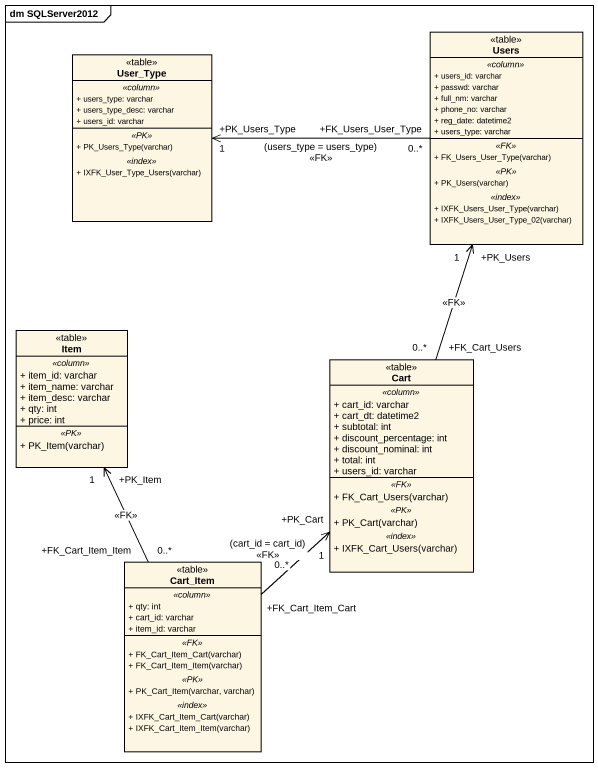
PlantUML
@startuml
mainframe dm SQLServer2012
hide circle
hide empty members
skinparam classAttributeIconSize 0
class Users <<table>> {
  .. <<column>> ..
  + users_id: varchar
  + passwd: varchar
  + full_nm: varchar
  + phone_no: varchar
  + reg_date: datetime2
  + users_type: varchar
  .. <<FK>> ..
  + FK_Users_User_Type(varchar)
  .. <<PK>> ..
  + PK_Users(varchar)
  .. <<index>> ..
  + IXFK_Users_User_Type(varchar)
  + IXFK_Users_User_Type_02(varchar)
}
class User_Type <<table>> {
  .. <<column>> ..
  + users_type: varchar
  + users_type_desc: varchar
  + users_id: varchar
  .. <<PK>> ..
  + PK_Users_Type(varchar)
  .. <<index>> ..
  + IXFK_User_Type_Users(varchar)
}
class Item <<table>> {
  .. <<column>> ..
  + item_id: varchar
  + item_name: varchar
  + item_desc: varchar
  + qty: int
  + price: int
  .. <<PK>> ..
  + PK_Item(varchar)
}
class Cart <<table>> {
  .. <<column>> ..
  + cart_id: varchar
  + cart_dt: datetime2
  + subtotal: int
  + discount_percentage: int
  + discount_nominal: int
  + total: int
  + users_id: varchar
  .. <<FK>> ..
  + FK_Cart_Users(varchar)
  .. <<PK>> ..
  + PK_Cart(varchar)
  .. <<index>> ..
  + IXFK_Cart_Users(varchar)
}
class Cart_Item <<table>> {
  .. <<column>> ..
  + qty: int
  + cart_id: varchar
  + item_id: varchar
  .. <<FK>> ..
  + FK_Cart_Item_Cart(varchar)
  + FK_Cart_Item_Item(varchar)
  .. <<PK>> ..
  + PK_Cart_Item(varchar, varchar)
  .. <<index>> ..
  + IXFK_Cart_Item_Cart(varchar)
  + IXFK_Cart_Item_Item(varchar)
}
Users "+FK_Users_User_Type\n0..*" -left-> "+PK_Users_Type\n1" User_Type : (users_type = users_type)\n<<FK>>
Cart "+FK_Cart_Users\n0..*" -up-> "+PK_Users\n1" Users : <<FK>>
Cart_Item "+FK_Cart_Item_Item\n0..*" -up-> "+PK_Item\n1" Item : <<FK>>
Cart_Item "+FK_Cart_Item_Cart\n0..*" -up-> "+PK_Cart\n1" Cart : (cart_id = cart_id)\n<<FK>>
@enduml
